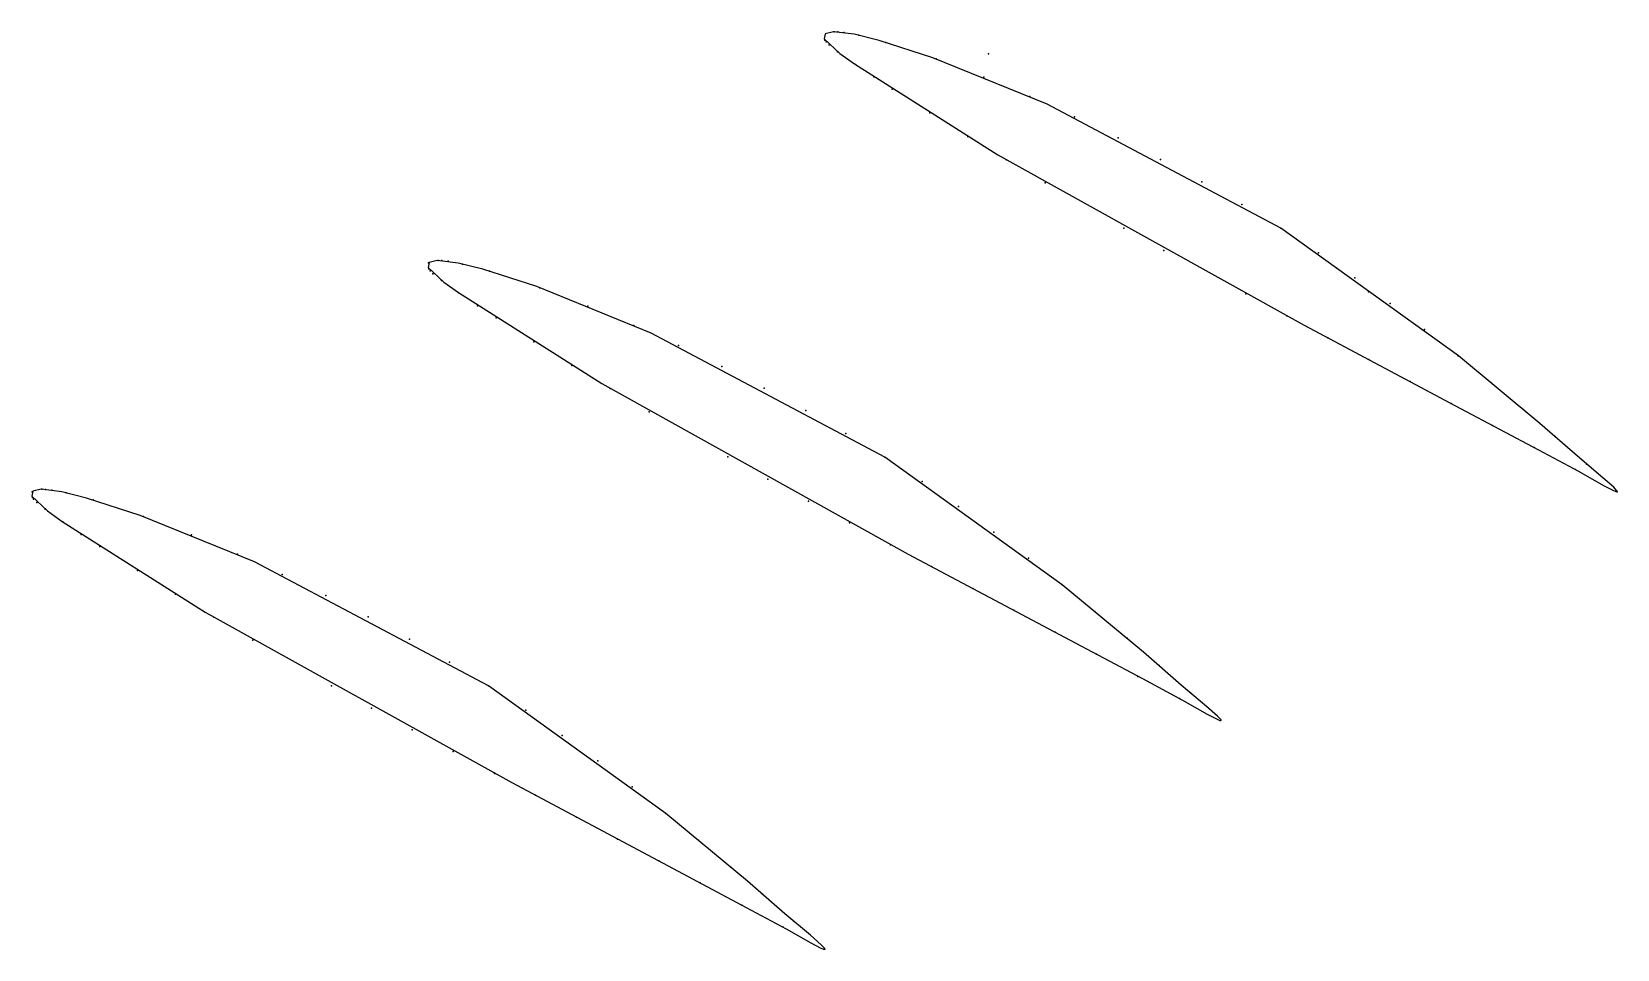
# Paper-space layout '_Isometric' of a CAD drawing. Header units: millimetres. Extents: x 0 to 141, y -41 to 41.
import ezdxf

# ---------------------------------------------------------------- set-up
doc = ezdxf.new("R2010")
doc.units = ezdxf.units.MM
doc.header["$PDSIZE"] = -1

psp = doc.layouts.new('_Isometric')

# ---------------------------------------------------------------- linework, layer by layer
at = {"color": 7, "linetype": 'Continuous', "flags": 128}
for points in [[(141.43, 0), (141.44, 0.02), (141.43, 0.04), (141.38, 0.12), (141.12, 0.4), (140.15, 1.25), (137.88, 3.16), (134.53, 6.08), (127.26, 12.11), (111.42, 23.5), (90.56, 34.57), (80.36, 38.71), (75.57, 40.25), (73.35, 40.81), (71.5, 41.04), (70.76, 40.86), (70.67, 40.41), (72.07, 39.11), (73.38, 38.17), (86.17, 30.07), (113.51, 14.86), (127.46, 7.43), (134.42, 3.73), (137.99, 1.82), (140.21, 0.56), (141.03, 0.13), (141.32, 0.01), (141.4, -0.01), (141.43, 0)], [(106.08, -20.42), (106.1, -20.4), (106.09, -20.37), (106.04, -20.3), (105.77, -20.02), (104.8, -19.16), (102.53, -17.25), (99.18, -14.33), (91.91, -8.31), (76.07, 3.09), (55.22, 14.15), (45.02, 18.3), (40.22, 19.84), (38, 20.39), (36.15, 20.62), (35.41, 20.44), (35.32, 20), (36.72, 18.7), (38.03, 17.76), (50.82, 9.65), (78.16, -5.56), (92.12, -12.99), (99.07, -16.68), (102.65, -18.6), (104.86, -19.85), (105.69, -20.28), (105.97, -20.41), (106.05, -20.42), (106.08, -20.42)], [(70.72, -40.83), (70.73, -40.8), (70.72, -40.78), (70.67, -40.7), (70.41, -40.43), (69.44, -39.57), (67.17, -37.66), (63.82, -34.74), (56.55, -28.71), (40.71, -17.32), (19.85, -6.25), (9.65, -2.11), (4.86, -0.57), (2.64, -0.01), (0.79, 0.22), (0.05, 0.04), (-0.04, -0.41), (1.36, -1.71), (2.67, -2.65), (15.45, -10.75), (42.8, -25.96), (56.75, -33.39), (63.71, -37.09), (67.28, -39), (69.49, -40.26), (70.32, -40.69), (70.61, -40.81), (70.68, -40.83), (70.72, -40.83)]]:
    psp.add_lwpolyline(points, dxfattribs=at)
at = {"color": 7, "linetype": 'Continuous'}
for p in [(71.57, 41.04), (71.89, 41.03), (70.73, 40.29), (70.84, 40.14), (71.11, 39.87), (72.46, 40.97), (73.75, 40.72), (76.16, 40.09), (71.87, 39.26), (80.65, 38.61), (85.33, 39.08), (85.33, 39.08), (73.46, 38.12), (75.09, 37.01), (84.92, 36.98), (76.74, 35.92), (89.03, 35.25), (80.1, 33.79), (93.02, 33.44), (83.5, 31.69), (96.9, 31.57), (86.93, 29.61), (100.68, 29.64), (90.39, 27.56), (104.37, 27.66), (107.95, 25.61), (97.42, 23.51), (111.42, 23.5), (100.99, 21.52), (114.77, 21.32), (35.36, 20.41), (35.36, 20.41), (35.38, 19.88), (36.23, 20.63), (36.54, 20.62), (37.11, 20.56), (38.4, 20.3), (35.5, 19.72), (35.76, 19.45), (36.52, 18.85), (40.81, 19.67), (118.01, 19.08), (38.11, 17.7), (45.3, 18.19), (108.29, 17.64), (119.24, 17.82), (39.74, 16.59), (49.57, 16.56), (111.95, 15.69), (121.17, 16.8), (41.4, 15.51), (53.68, 14.83), (124.24, 14.48), (44.75, 13.37), (57.67, 13.03), (115.61, 13.74), (119.28, 11.79), (127.24, 12.12), (48.15, 11.27), (61.55, 11.16), (51.58, 9.2), (65.33, 9.23), (122.95, 9.83), (130.17, 9.74), (55.05, 7.14), (69.02, 7.24), (126.63, 7.87), (133.06, 7.33), (130.32, 5.91), (72.61, 5.19), (135.89, 4.91), (62.07, 3.1), (76.08, 3.08), (134.02, 3.94), (137.72, 1.97), (138.69, 2.47), (0, 0), (0, 0), (0.86, 0.22), (1.18, 0.21), (1.75, 0.15), (65.64, 1.11), (79.42, 0.9), (0.02, -0.53), (0.13, -0.68), (0.4, -0.95), (3.04, -0.1), (5.44, -0.73), (69.27, -0.85), (82.67, -1.33), (141.43, 0), (1.16, -1.56), (2.74, -2.7), (9.94, -2.21), (72.94, -2.78), (4.38, -3.81), (14.21, -3.84), (85.82, -3.61), (6.03, -4.9), (18.32, -5.57), (76.6, -4.73), (9.39, -7.03), (80.26, -6.67), (88.89, -5.94), (22.3, -7.38), (91.89, -8.29), (12.79, -9.13), (26.19, -9.25), (83.93, -8.63), (16.22, -11.21), (29.97, -11.18), (87.6, -10.58), (94.83, -10.68), (91.29, -12.54), (19.68, -13.26), (33.66, -13.16), (97.71, -13.08), (37.24, -15.21), (94.98, -14.51), (100.55, -15.51), (98.67, -16.48), (26.71, -17.31), (40.71, -17.32), (103.35, -17.95), (30.28, -19.3), (44.06, -19.5), (102.38, -18.45), (33.91, -21.25), (47.3, -21.74), (37.58, -23.18), (50.46, -24.02), (41.24, -25.13), (53.53, -26.34), (44.9, -27.08), (48.57, -29.03), (56.53, -28.7), (52.24, -30.99), (59.46, -31.08), (55.92, -32.95), (62.35, -33.49), (59.61, -34.91), (65.18, -35.91), (63.31, -36.88), (67.01, -38.85), (67.98, -38.35), (70.72, -40.83)]:
    psp.add_point(p, dxfattribs=at)

doc.saveas('drawing.dxf')
